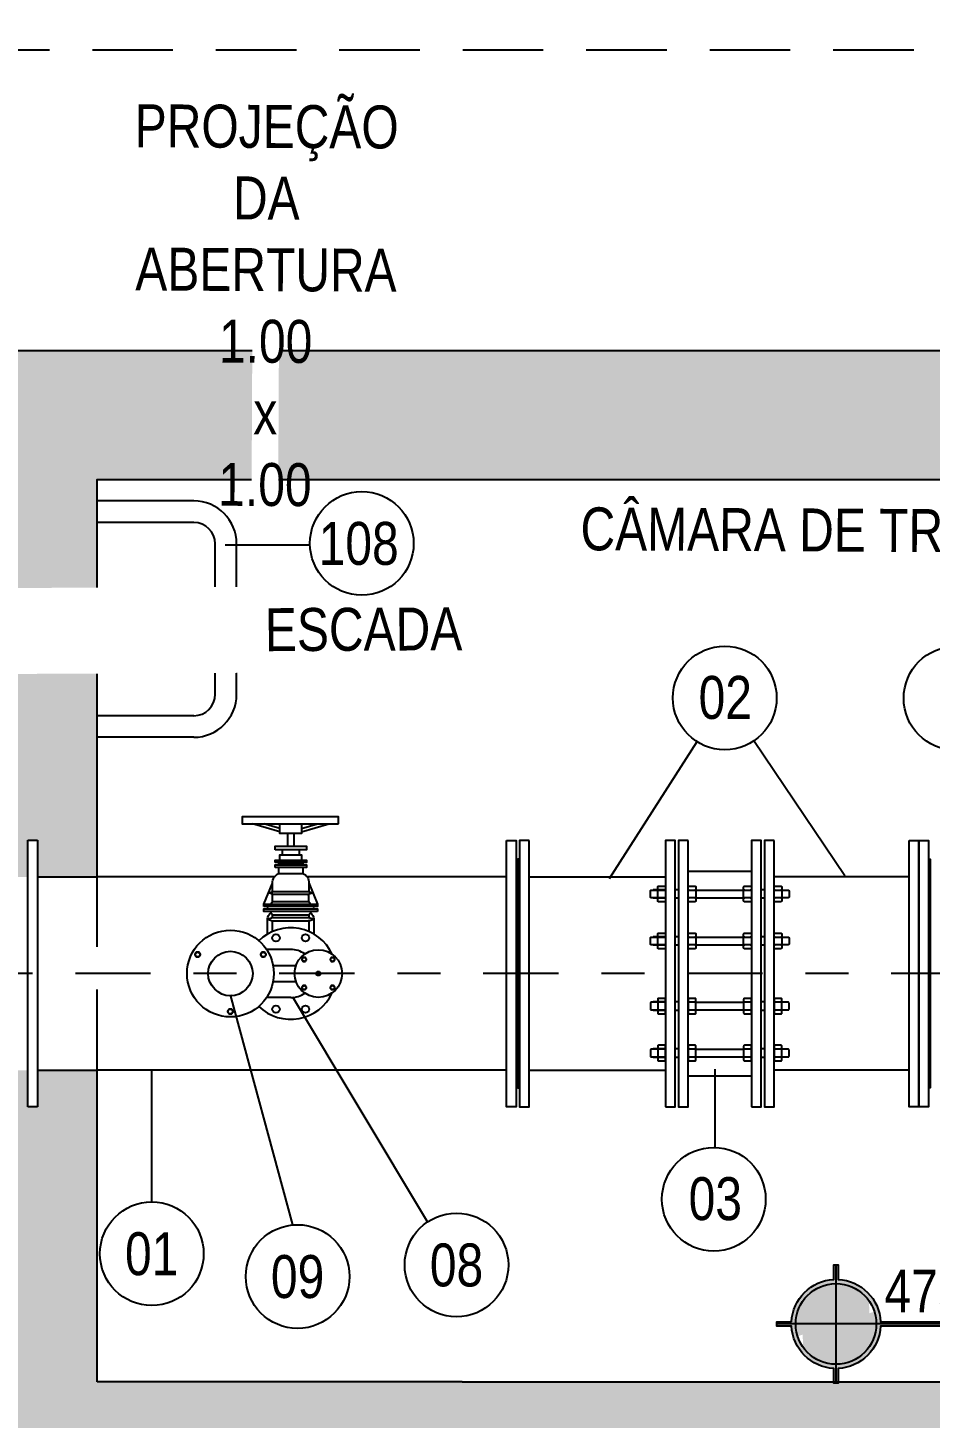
# Model space of a CAD drawing. Header units: feet. Extents: x 0 to 285190, y 0 to 9111369.
# Drawn here: x 285106.276 to 285108.378, y 9111364.729 to 9111367.966 of the extents above; entities that cross this region are included whole.
import ezdxf
from ezdxf import colors
from ezdxf.entities.mleader import LeaderData, LeaderLine
from ezdxf.enums import TextEntityAlignment as Align
from ezdxf.math import Vec2, Vec3

# ---------------------------------------------------------------- set-up
doc = ezdxf.new("R2010")
doc.units = ezdxf.units.FT
doc.header["$MEASUREMENT"] = 0
doc.linetypes.add('DASHDOT', pattern=[1, 0.5, -0.25, 0, -0.25])
doc.linetypes.add('HIDDEN', pattern=[0.375, 0.25, -0.125])
doc.layers.get('0').update_dxf_attribs({"linetype": 'CONTINUOUS'})
for name, color, linetype in [('01', 1, 'CONTINUOUS'), ('01PROJ', 1, 'HIDDEN'), ('A-NIVEIS', 1, 'CONTINUOUS'), ('A-TEXTO', 2, 'CONTINUOUS'), ('EIXO', 1, 'DASHDOT'), ('FLANGES', 7, 'CONTINUOUS'), ('H-SA-CONTORNO', 2, 'CONTINUOUS'), ('H-SA-ESTRUTURA (CORTE)', 5, 'CONTINUOUS'), ('H-SA-HTC CONCRETO', 253, 'CONTINUOUS'), ('H-SA-TEXTO', 2, 'CONTINUOUS'), ('INDIC', 2, 'CONTINUOUS'), ('Top View-Ferro Fundido - JGS - K7(Esgoto)', 7, 'CONTINUOUS')]:
    doc.layers.add(name, color=color, linetype=linetype)
doc.styles.add('EGC_Arial_2.0mm', font='arial.ttf', dxfattribs={"width": 0.8, "height": 2})

# ---------------------------------------------------------------- blocks, each defined once
blk = doc.blocks.new('*U1275')
at = {"true_color": 0xffffff}
h = blk.add_hatch(color=7, dxfattribs=at)
h.dxf.hatch_style = 1
edge = h.paths.add_edge_path()
edge.add_arc((0, 0), 2.075, 92.76231, 177.23769, ccw=False)
edge.add_line((-0.1, 2.073), (-0.1, 2.75))
edge.add_line((-0.1, 2.75), (0.1, 2.75))
edge.add_line((0.1, 2.75), (0.1, 2.073))
edge.add_arc((0, 0), 2.075, 2.76231, 87.23769, ccw=False)
edge.add_line((2.073, 0.1), (9.088, 0.1))
edge.add_line((9.088, 0.1), (9.088, -0.1))
edge.add_line((9.088, -0.1), (2.073, -0.1))
edge.add_arc((0, 0), 2.075, 272.76231, 357.23769, ccw=False)
edge.add_line((0.1, -2.073), (0.1, -2.75))
edge.add_line((0.1, -2.75), (-0.1, -2.75))
edge.add_line((-0.1, -2.75), (-0.1, -2.073))
edge.add_arc((0, 0), 2.075, 182.76231, 267.23769, ccw=False)
edge.add_line((-2.073, -0.1), (-2.75, -0.1))
edge.add_line((-2.75, -0.1), (-2.75, 0.1))
edge.add_line((-2.75, 0.1), (-2.073, 0.1))
for p, q in [((0, -2.75), (0, 2.75)), ((9.088, 0), (-2.75, 0))]:
    blk.add_line(p, q)
at = {"color": 7, "true_color": 0xffffff}
blk.add_lwpolyline([(-2.073, 0.1, -0.386246), (-0.1, 2.073), (-0.1, 2.75), (0.1, 2.75), (0.1, 2.073, -0.386246), (2.073, 0.1), (9.088, 0.1), (9.088, -0.1), (2.073, -0.1, -0.386246), (0.1, -2.073), (0.1, -2.75), (-0.1, -2.75), (-0.1, -2.073, -0.386246), (-2.073, -0.1), (-2.75, -0.1), (-2.75, 0.1)], format="xyb", close=True, dxfattribs=at)
blk.add_circle((0, 0), 1.875)
for points in [[(0, 1.875), (0, 0), (0.583, 1.782), (0.595, 0)], [(0.583, 1.782), (0.595, 0), (1.097, 1.521), (1.096, 0)], [(1.097, 1.521), (1.096, 0), (1.533, 1.079), (1.571, 0)], [(1.533, 1.079), (1.571, 0), (1.786, 0.571), (0, 0)], [(-1.786, -0.571), (0, 0), (-1.796, -0.539), (-1.875, 0)], [(-1.533, -1.079), (-1.571, 0), (-1.786, -0.571), (0, 0)], [(-1.097, -1.521), (-1.096, 0), (-1.533, -1.079), (-1.571, 0)], [(-0.583, -1.782), (-0.595, 0), (-1.097, -1.521), (-1.096, 0)], [(0, -1.875), (0, 0), (-0.583, -1.782), (-0.595, 0)], [(1.786, 0.571), (0, 0), (1.796, 0.539), (1.875, 0)]]:
    blk.add_solid(points)
at = {"layer": 'A-TEXTO', "color": 2, "style": 'EGC_Arial_2.0mm', "width": 0.8}
blk.add_attdef('000.00', text='', height=2, dxfattribs=at).set_placement((9.088, 0.534), align=Align.RIGHT)
blk = doc.blocks.new('_None')

msp = doc.modelspace()

# ---------------------------------------------------------------- hatches: boundary and pattern name
at = {"layer": 'H-SA-HTC CONCRETO'}
h = msp.add_hatch(color=256, dxfattribs=at)
h.dxf.hatch_style = 1
h.paths.add_polyline_path([(285110.2377, 9111360.5393), (285110.0989, 9111360.5393), (285110.0989, 9111360.6243), (285110.0764, 9111360.6243), (285110.0764, 9111360.5393), (285109.9377, 9111360.5393), (285109.9377, 9111361.5143), (285109.0877, 9111361.5143), (285106.4377, 9111361.5143), (285106.4377, 9111360.7143), (285106.4377, 9111360.5393), (285106.2989, 9111360.5393), (285106.2989, 9111360.6243), (285106.2764, 9111360.6243), (285106.2764, 9111360.5393), (285106.1377, 9111360.5393), (285106.1377, 9111361.4143), (285106.0377, 9111361.5143), (285102.2877, 9111361.5143), (285101.9377, 9111361.1643), (285101.2377, 9111361.1643), (285101.2377, 9111362.1643), (285101.9377, 9111362.1643), (285102.2877, 9111361.8143), (285103.2877, 9111361.8143), (285103.2877, 9111361.8125), (285104.0923, 9111361.8125), (285106.0377, 9111361.8143), (285106.1377, 9111361.9143), (285106.1377, 9111362.8392), (285106.2764, 9111362.8392), (285106.2764, 9111362.7542), (285106.2989, 9111362.7542), (285106.2989, 9111362.8392), (285106.4377, 9111362.8392), (285106.4377, 9111361.8143), (285107.2877, 9111361.8143), (285109.0877, 9111361.8143), (285109.9377, 9111361.8143), (285109.9377, 9111362.8392), (285110.0764, 9111362.8392), (285110.0764, 9111362.7542), (285110.0989, 9111362.7542), (285110.0989, 9111362.8392), (285110.2377, 9111362.8392)])
h.paths.add_polyline_path([(285106.2585, 9111358.5143), (285101.2377, 9111358.5143), (285101.2377, 9111359.1643), (285101.9377, 9111359.1643), (285102.2877, 9111358.8143), (285106.0377, 9111358.8143), (285106.1012, 9111358.8778)])
h.paths.add_polyline_path([(285110.2377, 9111358.5143), (285106.2585, 9111358.5143), (285106.1012, 9111358.8778), (285106.1377, 9111358.9143), (285106.1377, 9111359.7893), (285106.2764, 9111359.7893), (285106.2764, 9111359.7043), (285106.2989, 9111359.7043), (285106.2989, 9111359.7893), (285106.4377, 9111359.7893), (285106.4377, 9111358.8143), (285107.2877, 9111358.8143), (285109.0877, 9111358.8143), (285109.9377, 9111358.8143), (285109.9377, 9111359.7893), (285110.0764, 9111359.7893), (285110.0764, 9111359.7043), (285110.0989, 9111359.7043), (285110.0989, 9111359.7893), (285110.2377, 9111359.7893)])
h.paths.add_polyline_path([(285110.2377, 9111363.5892), (285110.0989, 9111363.5892), (285110.0989, 9111363.6742), (285110.0764, 9111363.6742), (285110.0764, 9111363.5892), (285109.9377, 9111363.5892), (285109.9377, 9111364.5143), (285109.0877, 9111364.5143), (285106.4377, 9111364.5143), (285106.4377, 9111363.5892), (285106.2989, 9111363.5892), (285106.2989, 9111363.6742), (285106.2764, 9111363.6742), (285106.2764, 9111363.5892), (285106.1377, 9111363.5892), (285106.1377, 9111364.4143), (285106.0377, 9111364.5143), (285102.2877, 9111364.5143), (285101.9377, 9111364.1643), (285101.2377, 9111364.1643), (285101.2377, 9111365.1143), (285101.9377, 9111365.1143), (285102.2377, 9111364.8143), (285103.2877, 9111364.8143), (285103.2877, 9111364.8125), (285104.0923, 9111364.8125), (285106.0377, 9111364.8143), (285106.1377, 9111364.9143), (285106.1377, 9111365.5393), (285106.2764, 9111365.5393), (285106.2764, 9111365.4543), (285106.2989, 9111365.4543), (285106.2989, 9111365.5393), (285106.4377, 9111365.5393), (285106.4377, 9111364.8143), (285107.2877, 9111364.8143), (285109.0877, 9111364.8143), (285109.9377, 9111364.8143), (285109.9377, 9111365.5393), (285110.0764, 9111365.5393), (285110.0764, 9111365.4543), (285110.0989, 9111365.4543), (285110.0989, 9111365.5393), (285110.2377, 9111365.5393)])
h.paths.add_polyline_path([(285110.2377, 9111365.9893), (285110.0989, 9111365.9893), (285110.0989, 9111366.0743), (285110.0764, 9111366.0743), (285110.0764, 9111365.9893), (285109.9377, 9111365.9893), (285109.9377, 9111366.9143), (285109.0877, 9111366.9143), (285106.4377, 9111366.9143), (285106.4377, 9111365.9893), (285106.4377, 9111365.9893), (285106.2989, 9111365.9893), (285106.2989, 9111366.0745), (285106.2764, 9111366.0745), (285106.2764, 9111365.9893), (285106.1377, 9111365.9893), (285106.1377, 9111366.8143), (285106.0377, 9111366.9143), (285105.9394, 9111366.9143), (285106.0074, 9111367.2143), (285110.2377, 9111367.2143)])
h.paths.add_polyline_path([(285105.9394, 9111366.9143), (285102.2377, 9111366.9143), (285101.9377, 9111366.6143), (285100.9377, 9111366.6143), (285100.9377, 9111366.8143), (285100.7377, 9111366.8143), (285100.7377, 9111366.6643), (285100.6277, 9111366.6643), (285100.6277, 9111366.8143), (285100.4277, 9111366.8143), (285100.4277, 9111366.6143), (285099.7277, 9111366.6143), (285099.7277, 9111367.2143), (285106.0074, 9111367.2143)])
edge = h.paths.add_edge_path()
edge.add_line((285101.2377, 9111361.1643), (285100.9377, 9111361.1643))
edge.add_line((285100.9377, 9111361.1643), (285100.9377, 9111361.3643))
edge.add_line((285100.9377, 9111361.3643), (285100.7377, 9111361.3643))
edge.add_line((285100.7377, 9111361.3643), (285100.7377, 9111361.2143))
edge.add_line((285100.7377, 9111361.2143), (285100.6277, 9111361.2143))
edge.add_line((285100.6277, 9111361.2143), (285100.6277, 9111361.3643))
edge.add_line((285100.6277, 9111361.3643), (285100.4277, 9111361.3643))
edge.add_line((285100.4277, 9111361.3643), (285100.4277, 9111361.2143))
edge.add_line((285100.4277, 9111361.2143), (285099.3277, 9111361.2143))
edge.add_line((285099.3277, 9111361.2143), (285099.0877, 9111361.2143))
edge.add_arc((285099.0877, 9111361.3643), 0.15, 180, 270, ccw=False)
edge.add_line((285098.9377, 9111361.3643), (285098.9377, 9111361.5643))
edge.add_line((285098.9377, 9111361.5643), (285098.9377, 9111361.9643))
edge.add_arc((285099.0877, 9111361.9643), 0.15, 90, 180, ccw=False)
edge.add_line((285099.0877, 9111362.1143), (285099.3277, 9111362.1143))
edge.add_line((285099.3277, 9111362.1143), (285100.4277, 9111362.1143))
edge.add_line((285100.4277, 9111362.1143), (285100.4277, 9111361.9643))
edge.add_line((285100.4277, 9111361.9643), (285100.6277, 9111361.9643))
edge.add_line((285100.6277, 9111361.9643), (285100.6277, 9111362.1143))
edge.add_line((285100.6277, 9111362.1143), (285100.7377, 9111362.1143))
edge.add_line((285100.7377, 9111362.1143), (285100.7377, 9111361.9643))
edge.add_line((285100.7377, 9111361.9643), (285100.9377, 9111361.9643))
edge.add_line((285100.9377, 9111361.9643), (285100.9377, 9111362.1643))
edge.add_line((285100.9377, 9111362.1643), (285101.2377, 9111362.1643))
edge.add_line((285101.2377, 9111362.1643), (285101.2377, 9111361.1643))
h.paths.add_polyline_path([(285101.2377, 9111358.5143), (285100.7761, 9111358.5143), (285100.8174, 9111358.9643), (285100.9377, 9111358.9643), (285100.9377, 9111359.1643), (285101.2377, 9111359.1643)])
h.paths.add_polyline_path([(285100.7761, 9111358.5143), (285100.5202, 9111358.5143), (285100.5535, 9111358.9643), (285100.6277, 9111358.9643), (285100.6277, 9111359.1143), (285100.7377, 9111359.1143), (285100.7377, 9111358.9643), (285100.8174, 9111358.9643)])
h.paths.add_polyline_path([(285100.5202, 9111358.5143), (285096.4377, 9111358.5143), (285091.9781, 9111358.5143), (285097.9518, 9111358.8143), (285098.3018, 9111359.1643), (285099.3277, 9111359.1643), (285100.4277, 9111359.1643), (285100.4277, 9111359.0143), (285100.4277, 9111358.9643), (285100.5535, 9111358.9643)])
edge = h.paths.add_edge_path()
edge.add_line((285100.7377, 9111364.2143), (285100.6277, 9111364.2143))
edge.add_line((285100.6277, 9111364.2143), (285100.6277, 9111364.3643))
edge.add_line((285100.6277, 9111364.3643), (285100.4277, 9111364.3643))
edge.add_line((285100.4277, 9111364.3643), (285100.4277, 9111364.2143))
edge.add_line((285100.4277, 9111364.2143), (285099.3277, 9111364.2143))
edge.add_line((285099.3277, 9111364.2143), (285099.0877, 9111364.2143))
edge.add_arc((285099.0877, 9111364.3643), 0.15, 180, 270, ccw=False)
edge.add_line((285098.9377, 9111364.3643), (285098.9377, 9111364.5643))
edge.add_line((285098.9377, 9111364.5643), (285098.9377, 9111364.6643))
edge.add_line((285098.9377, 9111364.6643), (285098.9377, 9111364.9143))
edge.add_arc((285099.0877, 9111364.9143), 0.15, 90, 180, ccw=False)
edge.add_line((285099.0877, 9111365.0643), (285099.3277, 9111365.0643))
edge.add_line((285099.3277, 9111365.0643), (285100.4277, 9111365.0643))
edge.add_line((285100.4277, 9111365.0643), (285100.4277, 9111364.9143))
edge.add_line((285100.4277, 9111364.9143), (285100.6277, 9111364.9143))
edge.add_line((285100.6277, 9111364.9143), (285100.6277, 9111365.0643))
edge.add_line((285100.6277, 9111365.0643), (285100.7377, 9111365.0643))
edge.add_line((285100.7377, 9111365.0643), (285100.7377, 9111364.9143))
edge.add_line((285100.7377, 9111364.9143), (285100.9377, 9111364.9143))
edge.add_line((285100.9377, 9111364.9143), (285100.9377, 9111365.1143))
edge.add_line((285100.9377, 9111365.1143), (285101.2377, 9111365.1143))
edge.add_line((285101.2377, 9111365.1143), (285101.2377, 9111364.1643))
edge.add_line((285101.2377, 9111364.1643), (285100.9377, 9111364.1643))
edge.add_line((285100.9377, 9111364.1643), (285100.9377, 9111364.3643))
edge.add_line((285100.9377, 9111364.3643), (285100.7377, 9111364.3643))
edge.add_line((285100.7377, 9111364.3643), (285100.7377, 9111364.2143))

# ---------------------------------------------------------------- linework, layer by layer
at = {"layer": '01', "color": 1}
for p, q in [((285106.8633, 9111366.0943), (285106.7996, 9111366.1131)), ((285106.8633, 9111366.1021), (285106.8262, 9111366.1131)), ((285106.8689, 9111366.0523), (285106.8689, 9111366.0403)), ((285106.8886, 9111365.8204), (285106.8322, 9111365.8204)), ((285106.8886, 9111365.7082), (285106.8322, 9111365.7082))]:
    msp.add_line(p, q, dxfattribs=at)
at = {"layer": '01', "color": 1, "ltscale": 0.2}
for p, q in [((285106.9139, 9111366.1021), (285106.9511, 9111366.1131)), ((285106.9139, 9111366.0943), (285106.9777, 9111366.1131)), ((285106.8813, 9111366.0899), (285106.8813, 9111366.0607)), ((285106.8959, 9111366.0899), (285106.8959, 9111366.0607)), ((285106.9083, 9111366.0523), (285106.9083, 9111366.0403)), ((285106.8605, 9111366.0227), (285106.8605, 9111366.017)), ((285106.8605, 9111366.0199), (285106.9167, 9111366.0199)), ((285106.8605, 9111366.0114), (285106.8605, 9111365.9974)), ((285106.9167, 9111366.0227), (285106.9167, 9111366.017)), ((285106.9167, 9111366.0114), (285106.9167, 9111365.9974)), ((285106.8259, 9111365.9259), (285106.8462, 9111365.9749)), ((285106.9311, 9111365.9758), (285106.9513, 9111365.9259)), ((285106.8462, 9111365.9315), (285106.8462, 9111365.9489)), ((285106.9311, 9111365.9315), (285106.9311, 9111365.9489)), ((285106.8427, 9111365.9045), (285106.8433, 9111365.9048)), ((285106.8462, 9111365.8937), (285106.8462, 9111365.9006)), ((285106.9311, 9111365.9006), (285106.9311, 9111365.8937)), ((285106.9339, 9111365.9048), (285106.9346, 9111365.9045)), ((285106.8475, 9111365.783), (285106.9007, 9111365.783)), ((285106.8475, 9111365.7456), (285106.9007, 9111365.7456))]:
    msp.add_line(p, q, dxfattribs=at)
for points in [[(285107.0002, 9111366.1131), (285107.0002, 9111366.1288), (285106.7752, 9111366.1288), (285106.7752, 9111366.1131)], [(285106.8521, 9111366.0523), (285106.8521, 9111366.0607), (285106.9252, 9111366.0607), (285106.9252, 9111366.0523)], [(285106.8521, 9111366.0227), (285106.8521, 9111366.0283), (285106.9252, 9111366.0283), (285106.9252, 9111366.0227)], [(285106.8521, 9111366.0114), (285106.8521, 9111366.017), (285106.9252, 9111366.017), (285106.9252, 9111366.0114)], [(285106.8259, 9111365.9203), (285106.8259, 9111365.9259), (285106.9513, 9111365.9259), (285106.9513, 9111365.9203)], [(285106.9513, 9111365.909), (285106.8259, 9111365.909), (285106.8259, 9111365.9147), (285106.9513, 9111365.9147)]]:
    msp.add_lwpolyline(points, close=True, dxfattribs=at)
for points in [[(285106.9139, 9111366.1131), (285106.9139, 9111366.0899), (285106.8633, 9111366.0899), (285106.8633, 9111366.1131)], [(285106.8633, 9111366.0283), (285106.8633, 9111366.0403), (285106.9139, 9111366.0403), (285106.9139, 9111366.0283)], [(285106.8405, 9111365.909), (285106.8462, 9111365.9006), (285106.9311, 9111365.9006), (285106.9367, 9111365.909)], [(285106.9348, 9111365.9259), (285106.9311, 9111365.9315), (285106.8462, 9111365.9315), (285106.8424, 9111365.9259)], [(285106.8462, 9111365.8621), (285106.8462, 9111365.8873)], [(285106.9311, 9111365.8873), (285106.9311, 9111365.8621)]]:
    msp.add_lwpolyline(points, dxfattribs=at)
for points in [[(285106.8462, 9111365.9547), (285106.8462, 9111365.9749, -0.292862), (285106.8605, 9111365.9974), (285106.9167, 9111365.9974, -0.313643), (285106.9311, 9111365.9749), (285106.9311, 9111365.9547)], [(285106.9275, 9111365.9484), (285106.8499, 9111365.9484, -0.072993), (285106.8459, 9111365.949), (285106.8366, 9111365.9518), (285106.8459, 9111365.9546, -0.072993), (285106.8499, 9111365.9552), (285106.9275, 9111365.9552, -0.072993), (285106.9316, 9111365.9546), (285106.9409, 9111365.9518), (285106.9316, 9111365.949, -0.072993), (285106.9275, 9111365.9484, 0.072993), (285106.9316, 9111365.949)], [(285106.8349, 9111365.8564), (285106.8349, 9111365.8919, -0.284079), (285106.8427, 9111365.9045)], [(285106.9331, 9111365.8877), (285106.9423, 9111365.8905), (285106.9331, 9111365.8933, 0.072993), (285106.929, 9111365.8939), (285106.8482, 9111365.8939, 0.072993), (285106.8442, 9111365.8933), (285106.8349, 9111365.8905), (285106.8442, 9111365.8877, 0.072993), (285106.8482, 9111365.8871), (285106.929, 9111365.8871, 0.072993), (285106.9331, 9111365.8877, -0.072993), (285106.929, 9111365.8871)], [(285106.9346, 9111365.9045, -0.284079), (285106.9423, 9111365.8919), (285106.9423, 9111365.8564)]]:
    msp.add_lwpolyline(points, format="xyb", dxfattribs=at)
at = {"layer": '01', "color": 1}
for points in [[(285106.6751, 9111365.8028), (285106.6783, 9111365.8084), (285106.6751, 9111365.814), (285106.6686, 9111365.814), (285106.6654, 9111365.8084), (285106.6686, 9111365.8028)], [(285106.8279, 9111365.8028), (285106.8312, 9111365.8084), (285106.8279, 9111365.814), (285106.8215, 9111365.814), (285106.8182, 9111365.8084), (285106.8215, 9111365.8028)], [(285106.9227, 9111365.7925), (285106.9253, 9111365.7971), (285106.9227, 9111365.8018), (285106.9174, 9111365.8018), (285106.9147, 9111365.7971), (285106.9174, 9111365.7925)], [(285106.9884, 9111365.7925), (285106.991, 9111365.7971), (285106.9884, 9111365.8018), (285106.983, 9111365.8018), (285106.9804, 9111365.7971), (285106.983, 9111365.7925)], [(285106.9227, 9111365.7268), (285106.9253, 9111365.7315), (285106.9227, 9111365.7361), (285106.9174, 9111365.7361), (285106.9147, 9111365.7315), (285106.9174, 9111365.7268)], [(285106.9884, 9111365.7268), (285106.991, 9111365.7315), (285106.9884, 9111365.7361), (285106.983, 9111365.7361), (285106.9804, 9111365.7315), (285106.983, 9111365.7268)], [(285106.7515, 9111365.6704), (285106.7547, 9111365.676), (285106.7515, 9111365.6817), (285106.745, 9111365.6817), (285106.7418, 9111365.676), (285106.745, 9111365.6704)]]:
    msp.add_lwpolyline(points, close=True, dxfattribs=at)
for centre, radius in [((285106.8543, 9111365.8472), 0.0086), ((285106.923, 9111365.8472), 0.0086), ((285106.6718, 9111365.8084), 0.00561), ((285106.8247, 9111365.8084), 0.00561), ((285106.92, 9111365.7971), 0.00461), ((285106.9857, 9111365.7971), 0.00461), ((285106.9529, 9111365.7643), 0.00489), ((285106.92, 9111365.7315), 0.00461), ((285106.9857, 9111365.7315), 0.00461), ((285106.7483, 9111365.676), 0.00561), ((285106.8543, 9111365.6814), 0.0086), ((285106.923, 9111365.6814), 0.0086)]:
    msp.add_circle(centre, radius, dxfattribs=at)
for centre, radius, start, end in [((285106.8405, 9111365.9175), 0.00562, 150, 210), ((285106.8886, 9111365.7643), 0.0561, 54.2977, 90), ((285106.8886, 9111365.7643), 0.1066, 225.7973, 335.1096), ((285106.8886, 9111365.7643), 0.0561, 270, 305.7023)]:
    msp.add_arc(centre, radius, start, end, dxfattribs=at)
at = {"layer": '01', "color": 1, "ltscale": 0.2}
for centre, radius, start, end in [((285106.9367, 9111365.9175), 0.00562, 330, 30), ((285106.8886, 9111365.7643), 0.1066, 24.8904, 134.2027)]:
    msp.add_arc(centre, radius, start, end, dxfattribs=at)
at = {"layer": '01PROJ', "color": 1, "ltscale": 25}
for p, q in [((285106.2989, 9111365.9893), (285106.4377, 9111365.9893)), ((285106.2989, 9111365.5393), (285106.4377, 9111365.5393))]:
    msp.add_line(p, q, dxfattribs=at)
msp.add_lwpolyline([(285106.2764, 9111366.0745), (285106.2989, 9111366.0745), (285106.2989, 9111365.4543), (285106.2764, 9111365.4543)], close=True, dxfattribs=at)
at = {"layer": 'FLANGES', "color": 2}
for centre, radius in [((285106.7483, 9111365.7643), 0.101), ((285106.7483, 9111365.7643), 0.0518), ((285106.9529, 9111365.7643), 0.0554)]:
    msp.add_circle(centre, radius, dxfattribs=at)
at = {"layer": 'H-SA-CONTORNO', "color": 1, "linetype": 'HIDDEN', "ltscale": 0.75}
msp.add_line((285106.4377, 9111365.5393), (285106.4377, 9111365.9893), dxfattribs=at)
at = {"layer": 'H-SA-ESTRUTURA (CORTE)'}
for p, q in [((285098.6778, 9111367.2143), (285110.2377, 9111367.2143)), ((285106.4377, 9111365.9893), (285106.4377, 9111366.3643)), ((285106.4377, 9111364.8143), (285106.4377, 9111365.5393)), ((285107.2877, 9111364.8143), (285106.4377, 9111364.8143))]:
    msp.add_line(p, q, dxfattribs=at)
for points in [[(285106.4377, 9111365.9893), (285106.4377, 9111366.9143), (285109.0877, 9111366.9143)], [(285107.2877, 9111364.8143), (285109.0877, 9111364.8143)]]:
    msp.add_lwpolyline(points, dxfattribs=at)
at = {"layer": 'INDIC', "color": 1, "linetype": 'Continuous'}
for p, q in [((285106.9334, 9111366.7615), (285106.7362, 9111366.7615)), ((285107.8343, 9111366.304), (285107.6305, 9111365.9851)), ((285108.1785, 9111365.9914), (285107.9667, 9111366.3056)), ((285106.8936, 9111365.1792), (285106.7482, 9111365.7145)), ((285107.207, 9111365.1865), (285106.8933, 9111365.709)), ((285106.5652, 9111365.2329), (285106.5652, 9111365.5369)), ((285107.8773, 9111365.3596), (285107.8773, 9111365.5418))]:
    msp.add_line(p, q, dxfattribs=at)
for centre in [(285107.8738, 9111365.2389), (285106.5652, 9111365.1122), (285107.2747, 9111365.086), (285106.9046, 9111365.059)]:
    msp.add_circle(centre, 0.1207, dxfattribs=at)
at = {"layer": 'Top View-Ferro Fundido - JGS - K7(Esgoto)', "color": 1, "linetype": 'ByBlock', "lineweight": -2}
for p, q in [((285106.6627, 9111366.8643), (285106.4377, 9111366.8643)), ((285106.6627, 9111366.8143), (285106.4377, 9111366.8143)), ((285106.7127, 9111366.4143), (285106.7127, 9111366.7643)), ((285106.7627, 9111366.4143), (285106.7627, 9111366.7643)), ((285106.6627, 9111366.3643), (285106.4377, 9111366.3643)), ((285106.6627, 9111366.3143), (285106.4377, 9111366.3143)), ((285106.8521, 9111365.9893), (285106.4377, 9111365.9893)), ((285107.3912, 9111365.9893), (285106.9252, 9111365.9893)), ((285107.4442, 9111365.9893), (285107.7612, 9111365.9893)), ((285107.8142, 9111366.0024), (285107.9612, 9111366.0024)), ((285108.3287, 9111365.9893), (285108.0142, 9111365.9893)), ((285107.7612, 9111365.9595), (285107.7322, 9111365.9595)), ((285107.7612, 9111365.9395), (285107.7322, 9111365.9395)), ((285107.745, 9111365.9585), (285107.7594, 9111365.9585)), ((285107.7594, 9111365.9405), (285107.745, 9111365.9405)), ((285107.7917, 9111365.9595), (285107.7837, 9111365.9595)), ((285107.7917, 9111365.9395), (285107.7837, 9111365.9395)), ((285107.816, 9111365.9585), (285107.8304, 9111365.9585)), ((285107.8304, 9111365.9405), (285107.816, 9111365.9405)), ((285107.8322, 9111365.9585), (285107.9432, 9111365.9585)), ((285107.8322, 9111365.9405), (285107.9432, 9111365.9405)), ((285107.945, 9111365.9585), (285107.9594, 9111365.9585)), ((285107.9594, 9111365.9405), (285107.945, 9111365.9405)), ((285107.9917, 9111365.9595), (285107.9837, 9111365.9595)), ((285107.9917, 9111365.9395), (285107.9837, 9111365.9395)), ((285108.016, 9111365.9585), (285108.0304, 9111365.9585)), ((285108.0304, 9111365.9405), (285108.016, 9111365.9405)), ((285107.7612, 9111365.8501), (285107.7322, 9111365.8501)), ((285107.745, 9111365.8491), (285107.7594, 9111365.8491)), ((285107.7917, 9111365.8501), (285107.7837, 9111365.8501)), ((285107.816, 9111365.8491), (285107.8304, 9111365.8491)), ((285107.8322, 9111365.8491), (285107.9432, 9111365.8491)), ((285107.945, 9111365.8491), (285107.9594, 9111365.8491)), ((285107.9917, 9111365.8501), (285107.9837, 9111365.8501)), ((285108.016, 9111365.8491), (285108.0304, 9111365.8491)), ((285107.7612, 9111365.8301), (285107.7322, 9111365.8301)), ((285107.7594, 9111365.8311), (285107.745, 9111365.8311)), ((285107.7917, 9111365.8301), (285107.7837, 9111365.8301)), ((285107.8304, 9111365.8311), (285107.816, 9111365.8311)), ((285107.8322, 9111365.8311), (285107.9432, 9111365.8311)), ((285107.9594, 9111365.8311), (285107.945, 9111365.8311)), ((285107.9917, 9111365.8301), (285107.9837, 9111365.8301)), ((285108.0304, 9111365.8311), (285108.016, 9111365.8311)), ((285107.7612, 9111365.6985), (285107.7322, 9111365.6985)), ((285107.7594, 9111365.6975), (285107.745, 9111365.6975)), ((285107.7917, 9111365.6985), (285107.7837, 9111365.6985)), ((285107.8304, 9111365.6975), (285107.816, 9111365.6975)), ((285107.8322, 9111365.6975), (285107.9432, 9111365.6975)), ((285107.9594, 9111365.6975), (285107.945, 9111365.6975)), ((285107.9917, 9111365.6985), (285107.9837, 9111365.6985)), ((285108.0304, 9111365.6975), (285108.016, 9111365.6975)), ((285107.7612, 9111365.6785), (285107.7322, 9111365.6785)), ((285107.745, 9111365.6795), (285107.7594, 9111365.6795)), ((285107.7917, 9111365.6785), (285107.7837, 9111365.6785)), ((285107.816, 9111365.6795), (285107.8304, 9111365.6795)), ((285107.8322, 9111365.6795), (285107.9432, 9111365.6795)), ((285107.945, 9111365.6795), (285107.9594, 9111365.6795)), ((285107.9917, 9111365.6785), (285107.9837, 9111365.6785)), ((285108.016, 9111365.6795), (285108.0304, 9111365.6795)), ((285107.7612, 9111365.5892), (285107.7322, 9111365.5892)), ((285107.7594, 9111365.5882), (285107.745, 9111365.5882)), ((285107.7917, 9111365.5892), (285107.7837, 9111365.5892)), ((285107.8304, 9111365.5882), (285107.816, 9111365.5882)), ((285107.8322, 9111365.5882), (285107.9432, 9111365.5882)), ((285107.9594, 9111365.5882), (285107.945, 9111365.5882)), ((285107.9917, 9111365.5892), (285107.9837, 9111365.5892)), ((285108.0304, 9111365.5882), (285108.016, 9111365.5882)), ((285107.7612, 9111365.5692), (285107.7322, 9111365.5692)), ((285107.745, 9111365.5702), (285107.7594, 9111365.5702)), ((285107.7917, 9111365.5692), (285107.7837, 9111365.5692)), ((285107.816, 9111365.5702), (285107.8304, 9111365.5702)), ((285107.8322, 9111365.5702), (285107.9432, 9111365.5702)), ((285107.945, 9111365.5702), (285107.9594, 9111365.5702)), ((285107.9917, 9111365.5692), (285107.9837, 9111365.5692)), ((285108.016, 9111365.5702), (285108.0304, 9111365.5702)), ((285107.3912, 9111365.5393), (285106.4377, 9111365.5393)), ((285107.4442, 9111365.5393), (285107.7612, 9111365.5393)), ((285107.8142, 9111365.5262), (285107.9612, 9111365.5262)), ((285108.3287, 9111365.5393), (285108.0142, 9111365.5393))]:
    msp.add_line(p, q, dxfattribs=at)
for points in [[(285107.3912, 9111366.0743), (285107.4137, 9111366.0743), (285107.4137, 9111365.4543), (285107.3912, 9111365.4543)], [(285107.4442, 9111366.0743), (285107.4217, 9111366.0743), (285107.4217, 9111365.4543), (285107.4442, 9111365.4543)], [(285107.7612, 9111365.4543), (285107.7837, 9111365.4543), (285107.7837, 9111366.0743), (285107.7612, 9111366.0743)], [(285107.8142, 9111366.0743), (285107.7917, 9111366.0743), (285107.7917, 9111365.4543), (285107.8142, 9111365.4543)], [(285107.9612, 9111365.4543), (285107.9837, 9111365.4543), (285107.9837, 9111366.0743), (285107.9612, 9111366.0743)], [(285108.0142, 9111366.0743), (285107.9917, 9111366.0743), (285107.9917, 9111365.4543), (285108.0142, 9111365.4543)], [(285108.3287, 9111366.0743), (285108.3512, 9111366.0743), (285108.3512, 9111365.4543), (285108.3287, 9111365.4543)], [(285108.3512, 9111366.0743), (285108.3737, 9111366.0743), (285108.3737, 9111365.4543), (285108.3512, 9111365.4543)]]:
    msp.add_lwpolyline(points, close=True, dxfattribs=at)
for points in [[(285107.4137, 9111366.0303), (285107.4177, 9111366.0303), (285107.4177, 9111365.4983), (285107.4137, 9111365.4983)], [(285107.4217, 9111366.0303), (285107.4177, 9111366.0303), (285107.4177, 9111365.4983), (285107.4217, 9111365.4983)], [(285108.3737, 9111366.0303), (285108.3777, 9111366.0303), (285108.3777, 9111365.4983), (285108.3737, 9111365.4983)], [(285107.7432, 9111365.9576), (285107.745, 9111365.9585), (285107.7432, 9111365.9594)], [(285107.7432, 9111365.9396), (285107.745, 9111365.9405), (285107.7432, 9111365.9414)], [(285107.7612, 9111365.9594), (285107.7594, 9111365.9585), (285107.7612, 9111365.9576)], [(285107.7612, 9111365.9414), (285107.7594, 9111365.9405), (285107.7612, 9111365.9396)], [(285107.8142, 9111365.9576), (285107.816, 9111365.9585), (285107.8142, 9111365.9594)], [(285107.8142, 9111365.9396), (285107.816, 9111365.9405), (285107.8142, 9111365.9414)], [(285107.8322, 9111365.9594), (285107.8304, 9111365.9585), (285107.8322, 9111365.9576)], [(285107.8322, 9111365.9414), (285107.8304, 9111365.9405), (285107.8322, 9111365.9396)], [(285107.9432, 9111365.9576), (285107.945, 9111365.9585), (285107.9432, 9111365.9594)], [(285107.9432, 9111365.9396), (285107.945, 9111365.9405), (285107.9432, 9111365.9414)], [(285107.9612, 9111365.9594), (285107.9594, 9111365.9585), (285107.9612, 9111365.9576)], [(285107.9612, 9111365.9414), (285107.9594, 9111365.9405), (285107.9612, 9111365.9396)], [(285108.0142, 9111365.9576), (285108.016, 9111365.9585), (285108.0142, 9111365.9594)], [(285108.0142, 9111365.9396), (285108.016, 9111365.9405), (285108.0142, 9111365.9414)], [(285108.0322, 9111365.9594), (285108.0304, 9111365.9585), (285108.0322, 9111365.9576)], [(285108.0322, 9111365.9414), (285108.0304, 9111365.9405), (285108.0322, 9111365.9396)], [(285107.7432, 9111365.8482), (285107.745, 9111365.8491), (285107.7432, 9111365.85)], [(285107.7612, 9111365.85), (285107.7594, 9111365.8491), (285107.7612, 9111365.8482)], [(285107.8142, 9111365.8482), (285107.816, 9111365.8491), (285107.8142, 9111365.85)], [(285107.8322, 9111365.85), (285107.8304, 9111365.8491), (285107.8322, 9111365.8482)], [(285107.9432, 9111365.8482), (285107.945, 9111365.8491), (285107.9432, 9111365.85)], [(285107.9612, 9111365.85), (285107.9594, 9111365.8491), (285107.9612, 9111365.8482)], [(285108.0142, 9111365.8482), (285108.016, 9111365.8491), (285108.0142, 9111365.85)], [(285108.0322, 9111365.85), (285108.0304, 9111365.8491), (285108.0322, 9111365.8482)], [(285107.7432, 9111365.8302), (285107.745, 9111365.8311), (285107.7432, 9111365.832)], [(285107.7612, 9111365.832), (285107.7594, 9111365.8311), (285107.7612, 9111365.8302)], [(285107.8142, 9111365.8302), (285107.816, 9111365.8311), (285107.8142, 9111365.832)], [(285107.8322, 9111365.832), (285107.8304, 9111365.8311), (285107.8322, 9111365.8302)], [(285107.9432, 9111365.8302), (285107.945, 9111365.8311), (285107.9432, 9111365.832)], [(285107.9612, 9111365.832), (285107.9594, 9111365.8311), (285107.9612, 9111365.8302)], [(285108.0142, 9111365.8302), (285108.016, 9111365.8311), (285108.0142, 9111365.832)], [(285108.0322, 9111365.832), (285108.0304, 9111365.8311), (285108.0322, 9111365.8302)], [(285107.7432, 9111365.6984), (285107.745, 9111365.6975), (285107.7432, 9111365.6966)], [(285107.7432, 9111365.6804), (285107.745, 9111365.6795), (285107.7432, 9111365.6786)], [(285107.7612, 9111365.6966), (285107.7594, 9111365.6975), (285107.7612, 9111365.6984)], [(285107.7612, 9111365.6786), (285107.7594, 9111365.6795), (285107.7612, 9111365.6804)], [(285107.8142, 9111365.6984), (285107.816, 9111365.6975), (285107.8142, 9111365.6966)], [(285107.8142, 9111365.6804), (285107.816, 9111365.6795), (285107.8142, 9111365.6786)], [(285107.8322, 9111365.6966), (285107.8304, 9111365.6975), (285107.8322, 9111365.6984)], [(285107.8322, 9111365.6786), (285107.8304, 9111365.6795), (285107.8322, 9111365.6804)], [(285107.9432, 9111365.6984), (285107.945, 9111365.6975), (285107.9432, 9111365.6966)], [(285107.9432, 9111365.6804), (285107.945, 9111365.6795), (285107.9432, 9111365.6786)], [(285107.9612, 9111365.6966), (285107.9594, 9111365.6975), (285107.9612, 9111365.6984)], [(285107.9612, 9111365.6786), (285107.9594, 9111365.6795), (285107.9612, 9111365.6804)], [(285108.0142, 9111365.6984), (285108.016, 9111365.6975), (285108.0142, 9111365.6966)], [(285108.0142, 9111365.6804), (285108.016, 9111365.6795), (285108.0142, 9111365.6786)], [(285108.0322, 9111365.6966), (285108.0304, 9111365.6975), (285108.0322, 9111365.6984)], [(285108.0322, 9111365.6786), (285108.0304, 9111365.6795), (285108.0322, 9111365.6804)], [(285107.7432, 9111365.5891), (285107.745, 9111365.5882), (285107.7432, 9111365.5873)], [(285107.7612, 9111365.5873), (285107.7594, 9111365.5882), (285107.7612, 9111365.5891)], [(285107.8142, 9111365.5891), (285107.816, 9111365.5882), (285107.8142, 9111365.5873)], [(285107.8322, 9111365.5873), (285107.8304, 9111365.5882), (285107.8322, 9111365.5891)], [(285107.9432, 9111365.5891), (285107.945, 9111365.5882), (285107.9432, 9111365.5873)], [(285107.9612, 9111365.5873), (285107.9594, 9111365.5882), (285107.9612, 9111365.5891)], [(285108.0142, 9111365.5891), (285108.016, 9111365.5882), (285108.0142, 9111365.5873)], [(285108.0322, 9111365.5873), (285108.0304, 9111365.5882), (285108.0322, 9111365.5891)], [(285107.7432, 9111365.5711), (285107.745, 9111365.5702), (285107.7432, 9111365.5693)], [(285107.7612, 9111365.5693), (285107.7594, 9111365.5702), (285107.7612, 9111365.5711)], [(285107.8142, 9111365.5711), (285107.816, 9111365.5702), (285107.8142, 9111365.5693)], [(285107.8322, 9111365.5693), (285107.8304, 9111365.5702), (285107.8322, 9111365.5711)], [(285107.9432, 9111365.5711), (285107.945, 9111365.5702), (285107.9432, 9111365.5693)], [(285107.9612, 9111365.5693), (285107.9594, 9111365.5702), (285107.9612, 9111365.5711)], [(285108.0142, 9111365.5711), (285108.016, 9111365.5702), (285108.0142, 9111365.5693)], [(285108.0322, 9111365.5693), (285108.0304, 9111365.5702), (285108.0322, 9111365.5711)]]:
    msp.add_lwpolyline(points, dxfattribs=at)
for points in [[(285107.7432, 9111365.9405), (285107.7282, 9111365.9405, -0.414214), (285107.7264, 9111365.9423), (285107.7264, 9111365.9567, -0.414214), (285107.7282, 9111365.9585), (285107.7432, 9111365.9585)], [(285108.0322, 9111365.9585), (285108.0471, 9111365.9585, -0.414214), (285108.0489, 9111365.9567), (285108.0489, 9111365.9423, -0.414214), (285108.0471, 9111365.9405), (285108.0322, 9111365.9405)], [(285107.7432, 9111365.8311), (285107.7282, 9111365.8311, -0.414214), (285107.7264, 9111365.8329), (285107.7264, 9111365.8473, -0.414214), (285107.7282, 9111365.8491), (285107.7432, 9111365.8491)], [(285108.0322, 9111365.8491), (285108.0471, 9111365.8491, -0.414214), (285108.0489, 9111365.8473), (285108.0489, 9111365.8329, -0.414214), (285108.0471, 9111365.8311), (285108.0322, 9111365.8311)], [(285107.7432, 9111365.6975), (285107.7282, 9111365.6975, 0.414214), (285107.7264, 9111365.6957), (285107.7264, 9111365.6813, 0.414214), (285107.7282, 9111365.6795), (285107.7432, 9111365.6795)], [(285108.0322, 9111365.6795), (285108.0471, 9111365.6795, 0.414214), (285108.0489, 9111365.6813), (285108.0489, 9111365.6957, 0.414214), (285108.0471, 9111365.6975), (285108.0322, 9111365.6975)], [(285107.7432, 9111365.5882), (285107.7282, 9111365.5882, 0.414214), (285107.7264, 9111365.5864), (285107.7264, 9111365.572, 0.414214), (285107.7282, 9111365.5702), (285107.7432, 9111365.5702)], [(285108.0322, 9111365.5702), (285108.0471, 9111365.5702, 0.414214), (285108.0489, 9111365.572), (285108.0489, 9111365.5864, 0.414214), (285108.0471, 9111365.5882), (285108.0322, 9111365.5882)]]:
    msp.add_lwpolyline(points, format="xyb", dxfattribs=at)
for points in [[(285107.7612, 9111365.9333, -0.414214), (285107.7594, 9111365.9315), (285107.745, 9111365.9315, -0.414214), (285107.7432, 9111365.9333), (285107.7432, 9111365.9657, -0.414214), (285107.745, 9111365.9675), (285107.7594, 9111365.9675, -0.414214), (285107.7612, 9111365.9657)], [(285107.8322, 9111365.9333, -0.414214), (285107.8304, 9111365.9315), (285107.816, 9111365.9315, -0.414214), (285107.8142, 9111365.9333), (285107.8142, 9111365.9657, -0.414214), (285107.816, 9111365.9675), (285107.8304, 9111365.9675, -0.414214), (285107.8322, 9111365.9657)], [(285107.9612, 9111365.9333, -0.414214), (285107.9594, 9111365.9315), (285107.945, 9111365.9315, -0.414214), (285107.9432, 9111365.9333), (285107.9432, 9111365.9657, -0.414214), (285107.945, 9111365.9675), (285107.9594, 9111365.9675, -0.414214), (285107.9612, 9111365.9657)], [(285108.0142, 9111365.9657, -0.414214), (285108.016, 9111365.9675), (285108.0304, 9111365.9675, -0.414214), (285108.0322, 9111365.9657), (285108.0322, 9111365.9333, -0.414214), (285108.0304, 9111365.9315), (285108.016, 9111365.9315, -0.414214), (285108.0142, 9111365.9333)], [(285107.7612, 9111365.8239, -0.414214), (285107.7594, 9111365.8221), (285107.745, 9111365.8221, -0.414214), (285107.7432, 9111365.8239), (285107.7432, 9111365.8563, -0.414214), (285107.745, 9111365.8581), (285107.7594, 9111365.8581, -0.414214), (285107.7612, 9111365.8563)], [(285107.8322, 9111365.8239, -0.414214), (285107.8304, 9111365.8221), (285107.816, 9111365.8221, -0.414214), (285107.8142, 9111365.8239), (285107.8142, 9111365.8563, -0.414214), (285107.816, 9111365.8581), (285107.8304, 9111365.8581, -0.414214), (285107.8322, 9111365.8563)], [(285107.9612, 9111365.8239, -0.414214), (285107.9594, 9111365.8221), (285107.945, 9111365.8221, -0.414214), (285107.9432, 9111365.8239), (285107.9432, 9111365.8563, -0.414214), (285107.945, 9111365.8581), (285107.9594, 9111365.8581, -0.414214), (285107.9612, 9111365.8563)], [(285108.0142, 9111365.8563, -0.414214), (285108.016, 9111365.8581), (285108.0304, 9111365.8581, -0.414214), (285108.0322, 9111365.8563), (285108.0322, 9111365.8239, -0.414214), (285108.0304, 9111365.8221), (285108.016, 9111365.8221, -0.414214), (285108.0142, 9111365.8239)], [(285107.7612, 9111365.7047, 0.414214), (285107.7594, 9111365.7065), (285107.745, 9111365.7065, 0.414214), (285107.7432, 9111365.7047), (285107.7432, 9111365.6723, 0.414214), (285107.745, 9111365.6705), (285107.7594, 9111365.6705, 0.414214), (285107.7612, 9111365.6723)], [(285107.8322, 9111365.7047, 0.414214), (285107.8304, 9111365.7065), (285107.816, 9111365.7065, 0.414214), (285107.8142, 9111365.7047), (285107.8142, 9111365.6723, 0.414214), (285107.816, 9111365.6705), (285107.8304, 9111365.6705, 0.414214), (285107.8322, 9111365.6723)], [(285107.9612, 9111365.7047, 0.414214), (285107.9594, 9111365.7065), (285107.945, 9111365.7065, 0.414214), (285107.9432, 9111365.7047), (285107.9432, 9111365.6723, 0.414214), (285107.945, 9111365.6705), (285107.9594, 9111365.6705, 0.414214), (285107.9612, 9111365.6723)], [(285108.0142, 9111365.6723, 0.414214), (285108.016, 9111365.6705), (285108.0304, 9111365.6705, 0.414214), (285108.0322, 9111365.6723), (285108.0322, 9111365.7047, 0.414214), (285108.0304, 9111365.7065), (285108.016, 9111365.7065, 0.414214), (285108.0142, 9111365.7047)], [(285107.7612, 9111365.5954, 0.414214), (285107.7594, 9111365.5972), (285107.745, 9111365.5972, 0.414214), (285107.7432, 9111365.5954), (285107.7432, 9111365.563, 0.414214), (285107.745, 9111365.5612), (285107.7594, 9111365.5612, 0.414214), (285107.7612, 9111365.563)], [(285107.8322, 9111365.5954, 0.414214), (285107.8304, 9111365.5972), (285107.816, 9111365.5972, 0.414214), (285107.8142, 9111365.5954), (285107.8142, 9111365.563, 0.414214), (285107.816, 9111365.5612), (285107.8304, 9111365.5612, 0.414214), (285107.8322, 9111365.563)], [(285107.9612, 9111365.5954, 0.414214), (285107.9594, 9111365.5972), (285107.945, 9111365.5972, 0.414214), (285107.9432, 9111365.5954), (285107.9432, 9111365.563, 0.414214), (285107.945, 9111365.5612), (285107.9594, 9111365.5612, 0.414214), (285107.9612, 9111365.563)], [(285108.0142, 9111365.563, 0.414214), (285108.016, 9111365.5612), (285108.0304, 9111365.5612, 0.414214), (285108.0322, 9111365.563), (285108.0322, 9111365.5954, 0.414214), (285108.0304, 9111365.5972), (285108.016, 9111365.5972, 0.414214), (285108.0142, 9111365.5954)]]:
    msp.add_lwpolyline(points, format="xyb", close=True, dxfattribs=at)
for centre, radius, start, end in [((285106.6627, 9111366.7643), 0.1, 0, 90), ((285106.6627, 9111366.7643), 0.05, 0, 90), ((285106.6627, 9111366.4143), 0.05, 270, 0), ((285106.6627, 9111366.4143), 0.1, 270, 0)]:
    msp.add_arc(centre, radius, start, end, dxfattribs=at)

# ---------------------------------------------------------------- block references
at = {"layer": 'A-NIVEIS', "xscale": 0.05, "yscale": 0.05, "zscale": 0.05}
msp.add_blockref('*U1275', (285108.1584, 9111364.9487), dxfattribs=at).add_auto_attribs({'000.00': '475.65'})

# ---------------------------------------------------------------- texts
at = {"layer": 'H-SA-TEXTO', "color": 2, "insert": (285104.8815, 9111367.7195), "char_height": 0.1, "width": 3.355817, "attachment_point": 8, "rotation": 359.7131, "style": 'EGC_Arial_2.0mm', "bg_fill": 2}
msp.add_mtext('PROJEÇÃO DA COBERTURA', dxfattribs=at)
at = {"layer": 'INDIC', "color": 2, "style": 'EGC_Arial_2.0mm', "width": 0.8}
for s, p in [('108', (285107.0469, 9111366.7655)), ('03', (285107.8773, 9111365.2403)), ('01', (285106.5649, 9111365.1122)), ('08', (285107.2747, 9111365.086)), ('09', (285106.9046, 9111365.059))]:
    msp.add_text(s, height=0.1, dxfattribs=at).set_placement(p, align=Align.MIDDLE_CENTER)

# ---------------------------------------------------------------- next in the draw order: texts
at = {"layer": 'H-SA-TEXTO', "color": 2, "insert": (285108.2367, 9111366.7153), "char_height": 0.1, "width": 1.481748, "attachment_point": 8, "rotation": 359.7131, "style": 'EGC_Arial_2.0mm', "bg_fill": 3, "box_fill_scale": 1, "bg_fill_color": 256, "bg_fill_transparency": 0}
msp.add_mtext('CÂMARA DE TRANSIÇÃO', dxfattribs=at)
at = {"layer": 'H-SA-TEXTO', "color": 2, "insert": (285107.058, 9111366.6157), "char_height": 0.1, "width": 3.355817, "attachment_point": 2, "rotation": 0.2869, "style": 'EGC_Arial_2.0mm', "bg_fill": 2}
msp.add_mtext('ESCADA', dxfattribs=at)

# ---------------------------------------------------------------- next in the draw order: linework, layer by layer
at = {"layer": 'INDIC', "color": 1, "linetype": 'Continuous'}
for centre in [(285107.0541, 9111366.7655), (285107.8993, 9111366.4057), (285108.4366, 9111366.4049)]:
    msp.add_circle(centre, 0.1207, dxfattribs=at)

# ---------------------------------------------------------------- next in the draw order: texts
at = {"layer": 'INDIC', "color": 2, "style": 'EGC_Arial_2.0mm', "width": 0.8}
msp.add_text('02', height=0.1, dxfattribs=at).set_placement((285107.9005, 9111366.407), align=Align.MIDDLE_CENTER)

# ---------------------------------------------------------------- next in the draw order: leaders
at = {"layer": 'H-SA-TEXTO'}
ml = msp.add_multileader_mtext('Standard', dxfattribs=at)
ml.set_content('PROJEÇÃO DA ABERTURA 1.00 x 1.00', color=2, style='EGC_Arial_2.0mm')
ml.set_leader_properties(color=1, linetype='ByLayer', lineweight=-1)
ml.set_arrow_properties(name='NONE')
ml.build(insert=Vec2(0, 0))
ml.multileader.update_dxf_attribs({"text_left_attachment_type": 2, "text_right_attachment_type": 2, "dogleg_length": 1.9819, "arrow_head_size": 0.075, "scale": 0.05})
ctx = ml.context
ctx.base_point, ctx.scale, ctx.char_height, ctx.arrow_head_size, ctx.landing_gap_size, ctx.plane_origin, ctx.plane_x_axis, ctx.plane_y_axis = Vec3(285106.1886, 9111367.644), 0.05, 0.1, 0.075, 0.05, Vec3(285180.779, 9111370.4122), Vec3(0.999987, -0.005007), Vec3(0.005007, 0.999987)
ctx.left_attachment, ctx.right_attachment, ctx.text_align_type = 2, 2, 1
notes = []
notes.append((ctx, [(0, (1, 1, 0), (285106.0895, 9111367.6445), (0.999987, -0.005007), 0.0991, [(0, [(285105.6334, 9111366.2543)], 0, [])])]))
ctx.mtext.insert, ctx.mtext.text_direction, ctx.mtext.rotation, ctx.mtext.width, ctx.mtext.defined_height, ctx.mtext.alignment, ctx.mtext.flow_direction = Vec3(285106.833, 9111367.7861), Vec3(0.999987, -0.005007), 6.278178, 1.240498, 0.8813, 2, 5
ctx.mtext.has_bg_fill, ctx.mtext.bg_color, ctx.mtext.bg_scale_factor, ctx.mtext.bg_transparency, ctx.mtext.use_window_bg_color = 1, -1073741824, 1, 0, 1
for ctx, leaders in notes:
    for number, flags, end, landing, length, lines in leaders:
        leader = LeaderData()
        leader.index, (leader.has_last_leader_line, leader.has_dogleg_vector, leader.attachment_direction) = number, flags
        leader.last_leader_point, leader.dogleg_vector, leader.dogleg_length = Vec3(end), Vec3(landing), length
        for number, points, colour, breaks in lines:
            line = LeaderLine()
            line.index, line.vertices, line.color, line.breaks = number, Vec3.list(points), colors.encode_raw_color(colour), breaks
            leader.lines.append(line)
        ctx.leaders.append(leader)

# ---------------------------------------------------------------- next in the draw order: linework, layer by layer
at = {"layer": 'EIXO', "ltscale": 0.35}
msp.add_lwpolyline([(285119.8621, 9111367.9656), (285119.8621, 9111365.7642), (285104.9938, 9111365.7643)], dxfattribs=at)
at = {"layer": 'H-SA-CONTORNO', "color": 1, "linetype": 'HIDDEN', "ltscale": 0.75}
msp.add_lwpolyline([(285100.9642, 9111367.9143), (285110.9377, 9111367.9143), (285110.9377, 9111357.8143), (285100.944, 9111357.8143), (285100.9642, 9111367.9143)], dxfattribs=at)

# ---------------------------------------------------------------- next in the draw order: leaders
at = {"layer": 'H-SA-TEXTO'}
ml = msp.add_multileader_mtext('Standard', dxfattribs=at)
ml.set_content('CANAL CS-27', color=2, style='EGC_Arial_2.0mm')
ml.set_leader_properties(color=1, linetype='ByLayer', lineweight=-1)
ml.set_arrow_properties(name='NONE')
ml.build(insert=Vec2(0, 0))
ml.multileader.update_dxf_attribs({"text_left_attachment_type": 2, "text_right_attachment_type": 2, "dogleg_length": 1.9819, "arrow_head_size": 0.075, "scale": 0.05})
ctx = ml.context
ctx.base_point, ctx.scale, ctx.char_height, ctx.arrow_head_size, ctx.landing_gap_size, ctx.plane_origin, ctx.plane_x_axis, ctx.plane_y_axis = Vec3(285176.4321, 9111365.0546, 1588.05), 0.05, 0.1, 0.075, 0.05, Vec3(285113.8894, 9111744.9167, 1588.05), Vec3(-0.005007, 0.999987), Vec3(-0.999987, -0.005007)
ctx.left_attachment, ctx.right_attachment, ctx.text_align_type = 2, 2, 1
notes = []
notes.append((ctx, [(0, (0, 0, 0), (0, 0), (1, 0), 1, [])]))
ctx.mtext.insert, ctx.mtext.text_direction, ctx.mtext.rotation, ctx.mtext.width, ctx.mtext.defined_height, ctx.mtext.alignment, ctx.mtext.flow_direction = Vec3(285176.3784, 9111365.4593, 1588.05), Vec3(-0.005007, 0.999987), 1.575804, 1.318874, 1.047, 2, 5
ctx.mtext.has_bg_fill, ctx.mtext.bg_color, ctx.mtext.bg_scale_factor, ctx.mtext.bg_transparency, ctx.mtext.use_window_bg_color = 1, -1073741824, 1, 0, 1
for ctx, leaders in notes:
    for number, flags, end, landing, length, lines in leaders:
        leader = LeaderData()
        leader.index, (leader.has_last_leader_line, leader.has_dogleg_vector, leader.attachment_direction) = number, flags
        leader.last_leader_point, leader.dogleg_vector, leader.dogleg_length = Vec3(end), Vec3(landing), length
        for number, points, colour, breaks in lines:
            line = LeaderLine()
            line.index, line.vertices, line.color, line.breaks = number, Vec3.list(points), colors.encode_raw_color(colour), breaks
            leader.lines.append(line)
        ctx.leaders.append(leader)

doc.saveas('drawing.dxf')
